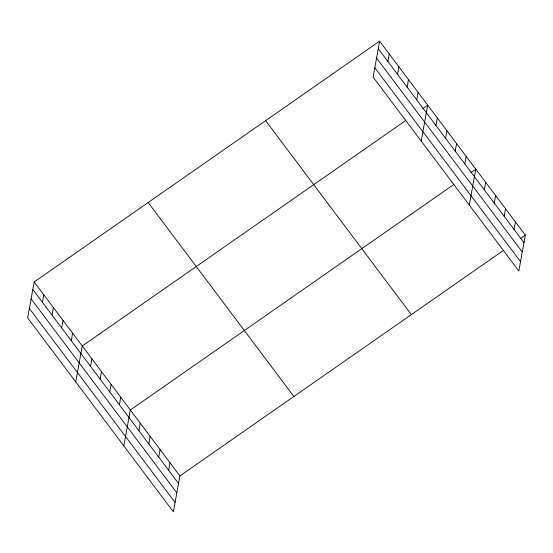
<?xml version="1.0" encoding="UTF-8"?>
<svg xmlns="http://www.w3.org/2000/svg" width="553" height="553" viewBox="0 0 553 553"><rect width="100%" height="100%" fill="white"/><g stroke="black" fill="none" stroke-linecap="round" stroke-linejoin="round"><path stroke-width="0.83" d="M379.628 41.171L373.102 77.054L518.832 271.011L525.35 235.136L379.628 41.171L34.168 281.989L27.65 317.864L173.372 511.829L179.898 475.946L503.534 250.343M42.422 302.311L43.791 294.79M52.037 315.106L53.406 307.592M61.66 327.908L63.021 320.394M71.275 340.71L72.643 333.196M75.74 381.874L82.259 345.998L405.902 120.388M90.512 366.314L91.881 358.793M100.128 379.116L101.496 371.595M109.75 391.918L111.112 384.397M119.365 404.72L120.734 397.199M123.831 445.877L130.349 410.001L453.985 184.391M138.893 430.711L140.262 423.19M148.798 443.9L150.167 436.379M158.711 457.089L160.08 449.568M168.624 470.278L169.985 462.757M387.874 61.494L389.243 53.973M397.496 74.296L398.858 66.775M407.112 87.098L408.48 79.577M416.727 99.899L418.096 92.379M421.192 141.056L427.711 105.181L422.789 108.616M435.964 125.503L437.333 117.983M445.587 138.298L446.948 130.785M455.202 151.1L456.571 143.586M464.817 163.902L466.186 156.388M469.283 205.066L475.801 169.19L470.88 172.619M484.345 189.893L485.714 182.379M494.258 203.082L495.619 195.568M504.163 216.271L505.532 208.758M514.076 229.46L515.437 221.947M520.421 238.564L525.35 235.136M378.259 48.692L523.981 242.649M376.558 58.051L522.281 252.009M374.803 67.694L520.532 261.652M265.627 120.644L411.349 314.602M148.169 202.522L293.899 396.48M34.168 281.989L179.898 475.946M32.807 289.509L178.529 483.467M31.106 298.869L176.829 492.827M29.35 308.505L175.08 502.47"/></g></svg>
